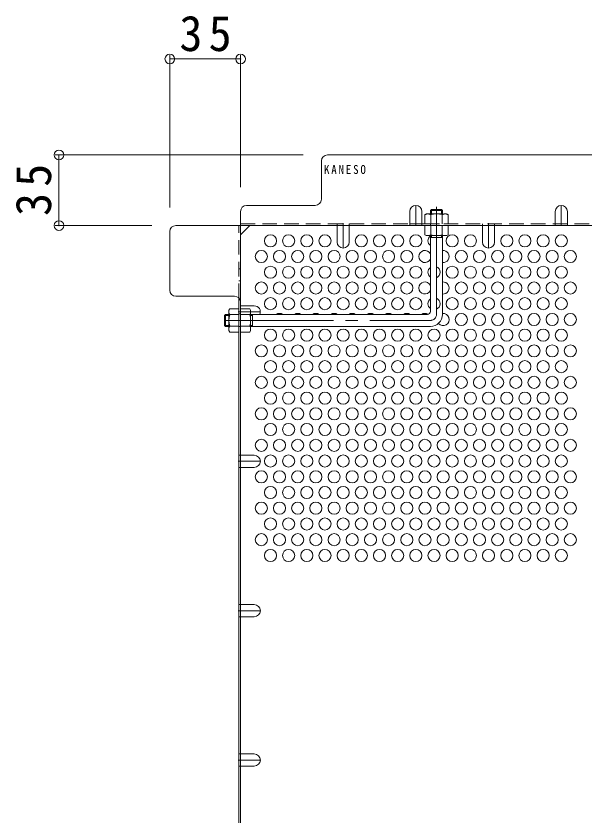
# Model space of a CAD drawing. Units: millimetres at full size, sheet at 1:6; details may follow other scales. Extents: x -1077 to 1135, y -797 to 726.
# Drawn here: x -878.3 to -597.1, y 320.3 to 716.2 of the extents above; entities that cross this region are included whole.
import ezdxf

# ---------------------------------------------------------------- set-up
doc = ezdxf.new("R2010")
doc.units = ezdxf.units.MM
doc.header["$LTSCALE"] = 6
doc.header["$PDMODE"] = 32
doc.header["$PDSIZE"] = 4.8
for name, pattern in [('CHAIN1', [8, 5, -1, 1, -1]), ('CHAIN2', [12, 9, -1, 1, -1]), ('DASHED1', [1.8, 1.2, -0.6])]:
    doc.linetypes.add(name, pattern=pattern)
for name, color, linetype, lineweight in [('0-1_躯体', 3, 'Continuous', 9), ('0-4_その他', 7, 'Continuous', 9), ('0-5_寸法', 7, 'Continuous', 9), ('0-6_ハッチ', 2, 'Continuous', 9), ('0-7', 2, 'Continuous', 9), ('0-8', 2, 'Continuous', 9), ('0-B', 2, 'Continuous', 9)]:
    doc.layers.add(name, color=color, linetype=linetype, lineweight=lineweight)
doc.styles.add('ＭＳ ゴシック', font='')
doc.styles.get('ＭＳ ゴシック').set_extended_font_data('MS Gothic')

msp = doc.modelspace()

# ---------------------------------------------------------------- linework, layer by layer
at = {"layer": '0-1_躯体', "linetype": 'CHAIN2'}
for p, q in [((-670.132, 568.334), (-670.132, 621.567)), ((-775.132, 565.334), (-673.132, 565.334))]:
    msp.add_line(p, q, dxfattribs=at)
at = {"layer": '0-1_躯体', "linetype": 'DASHED1'}
for p, q in [((-673.132, 619.834), (-672.632, 620.334)), ((-667.132, 619.834), (-673.132, 619.834)), ((-673.132, 619.834), (-673.132, 618.134)), ((-667.632, 620.334), (-672.632, 620.334)), ((-672.632, 618.134), (-672.632, 620.334)), ((-667.132, 619.834), (-667.632, 620.334)), ((-667.632, 618.134), (-667.632, 620.334)), ((-667.132, 619.834), (-667.132, 618.134))]:
    msp.add_line(p, q, dxfattribs=at)
at = {"layer": '0-1_躯体'}
for p, q in [((-673.132, 569.834), (-673.132, 607.334)), ((-667.132, 606.334), (-673.132, 606.334)), ((-672.632, 606.334), (-672.632, 607.334)), ((-667.632, 606.334), (-667.632, 607.334)), ((-667.132, 568.334), (-667.132, 607.334)), ((-774.632, 568.334), (-775.132, 567.834)), ((-775.132, 567.834), (-775.132, 562.834)), ((-772.932, 567.834), (-775.132, 567.834)), ((-774.632, 568.334), (-774.632, 562.334)), ((-774.632, 568.334), (-772.932, 568.334)), ((-762.132, 568.334), (-674.632, 568.334)), ((-761.132, 567.834), (-762.132, 567.834)), ((-761.132, 568.334), (-761.132, 562.334)), ((-774.632, 562.334), (-775.132, 562.834)), ((-772.932, 562.834), (-775.132, 562.834)), ((-774.632, 562.334), (-772.932, 562.334)), ((-761.132, 562.834), (-762.132, 562.834)), ((-762.132, 562.334), (-673.132, 562.334))]:
    msp.add_line(p, q, dxfattribs=at)
for centre, radius in [((-674.632, 569.834), 1.5), ((-673.132, 568.334), 6)]:
    msp.add_arc(centre, radius, 270, 0, dxfattribs=at)
at = {"layer": '0-1_躯体', "linetype": 'CHAIN2'}
msp.add_arc((-673.132, 568.334), 3, 270, 0, dxfattribs=at)
at = {"layer": '0-4_その他'}
for p, q in [((-802.135, 696.688), (-802.135, 621.334)), ((-802.135, 694.888), (-767.132, 694.888)), ((-767.132, 696.688), (-767.132, 631.334)), ((-858.838, 647.334), (-736.131, 647.334)), ((-857.038, 647.334), (-857.038, 612.334)), ((-858.838, 612.334), (-811.135, 612.334))]:
    msp.add_line(p, q, dxfattribs=at)
for p in [(-802.135, 694.888), (-767.132, 694.888), (-857.038, 647.334), (-857.038, 612.334)]:
    msp.add_point(p, dxfattribs=at)
at = {"layer": '0-6_ハッチ'}
for centre in [(-752.332, 604.786), (-743.332, 604.786), (-734.332, 604.786), (-725.332, 604.786), (-707.332, 604.786), (-698.332, 604.786), (-689.332, 604.786), (-680.332, 604.786), (-662.332, 604.786), (-653.332, 604.786), (-635.332, 604.786), (-626.332, 604.786), (-617.332, 604.786), (-608.332, 604.786), (-756.832, 596.991), (-747.832, 596.991), (-738.832, 596.991), (-729.832, 596.991), (-720.832, 596.991), (-711.832, 596.991), (-702.832, 596.991), (-693.832, 596.991), (-684.832, 596.991), (-657.832, 596.991), (-648.832, 596.991), (-639.832, 596.991), (-630.832, 596.991), (-621.832, 596.991), (-612.832, 596.991), (-603.832, 596.991), (-752.332, 589.197), (-743.332, 589.197), (-734.332, 589.197), (-725.332, 589.197), (-716.332, 589.197), (-707.332, 589.197), (-698.332, 589.197), (-689.332, 589.197), (-680.332, 589.197), (-662.332, 589.197), (-653.332, 589.197), (-644.332, 589.197), (-635.332, 589.197), (-626.332, 589.197), (-617.332, 589.197), (-608.332, 589.197), (-756.832, 581.403), (-747.832, 581.403), (-738.832, 581.403), (-729.832, 581.403), (-720.832, 581.403), (-711.832, 581.403), (-702.832, 581.403), (-693.832, 581.403), (-684.832, 581.403), (-657.832, 581.403), (-648.832, 581.403), (-639.832, 581.403), (-630.832, 581.403), (-621.832, 581.403), (-612.832, 581.403), (-603.832, 581.403), (-752.332, 573.609), (-743.332, 573.609), (-734.332, 573.609), (-725.332, 573.609), (-716.332, 573.609), (-707.332, 573.609), (-698.332, 573.609), (-689.332, 573.609), (-680.332, 573.609), (-662.332, 573.609), (-653.332, 573.609), (-644.332, 573.609), (-635.332, 573.609), (-626.332, 573.609), (-617.332, 573.609), (-608.332, 573.609), (-657.832, 565.814), (-648.832, 565.814), (-639.832, 565.814), (-630.832, 565.814), (-621.832, 565.814), (-612.832, 565.814), (-603.832, 565.814), (-752.332, 558.02), (-743.332, 558.02), (-734.332, 558.02), (-725.332, 558.02), (-716.332, 558.02), (-707.332, 558.02), (-698.332, 558.02), (-689.332, 558.02), (-680.332, 558.02), (-671.332, 558.02), (-662.332, 558.02), (-653.332, 558.02), (-644.332, 558.02), (-635.332, 558.02), (-626.332, 558.02), (-617.332, 558.02), (-608.332, 558.02), (-756.832, 550.226), (-747.832, 550.226), (-738.832, 550.226), (-729.832, 550.226), (-720.832, 550.226), (-711.832, 550.226), (-702.832, 550.226), (-693.832, 550.226), (-684.832, 550.226), (-675.832, 550.226), (-666.832, 550.226), (-657.832, 550.226), (-648.832, 550.226), (-639.832, 550.226), (-630.832, 550.226), (-621.832, 550.226), (-612.832, 550.226), (-603.832, 550.226), (-752.332, 542.432), (-743.332, 542.432), (-734.332, 542.432), (-725.332, 542.432), (-716.332, 542.432), (-707.332, 542.432), (-698.332, 542.432), (-689.332, 542.432), (-680.332, 542.432), (-671.332, 542.432), (-662.332, 542.432), (-653.332, 542.432), (-644.332, 542.432), (-635.332, 542.432), (-626.332, 542.432), (-617.332, 542.432), (-608.332, 542.432), (-756.832, 534.637), (-747.832, 534.637), (-738.832, 534.637), (-729.832, 534.637), (-720.832, 534.637), (-711.832, 534.637), (-702.832, 534.637), (-693.832, 534.637), (-684.832, 534.637), (-675.832, 534.637), (-666.832, 534.637), (-657.832, 534.637), (-648.832, 534.637), (-639.832, 534.637), (-630.832, 534.637), (-621.832, 534.637), (-612.832, 534.637), (-603.832, 534.637), (-752.332, 526.843), (-743.332, 526.843), (-734.332, 526.843), (-725.332, 526.843), (-716.332, 526.843), (-707.332, 526.843), (-698.332, 526.843), (-689.332, 526.843), (-680.332, 526.843), (-671.332, 526.843), (-662.332, 526.843), (-653.332, 526.843), (-644.332, 526.843), (-635.332, 526.843), (-626.332, 526.843), (-617.332, 526.843), (-608.332, 526.843), (-756.832, 519.049), (-747.832, 519.049), (-738.832, 519.049), (-729.832, 519.049), (-720.832, 519.049), (-711.832, 519.049), (-702.832, 519.049), (-693.832, 519.049), (-684.832, 519.049), (-675.832, 519.049), (-666.832, 519.049), (-657.832, 519.049), (-648.832, 519.049), (-639.832, 519.049), (-630.832, 519.049), (-621.832, 519.049), (-612.832, 519.049), (-603.832, 519.049), (-752.332, 511.255), (-743.332, 511.255), (-734.332, 511.255), (-725.332, 511.255), (-716.332, 511.255), (-707.332, 511.255), (-698.332, 511.255), (-689.332, 511.255), (-680.332, 511.255), (-671.332, 511.255), (-662.332, 511.255), (-653.332, 511.255), (-644.332, 511.255), (-635.332, 511.255), (-626.332, 511.255), (-617.332, 511.255), (-608.332, 511.255), (-756.832, 503.461), (-747.832, 503.461), (-738.832, 503.461), (-729.832, 503.461), (-720.832, 503.461), (-711.832, 503.461), (-702.832, 503.461), (-693.832, 503.461), (-684.832, 503.461), (-675.832, 503.461), (-666.832, 503.461), (-657.832, 503.461), (-648.832, 503.461), (-639.832, 503.461), (-630.832, 503.461), (-621.832, 503.461), (-612.832, 503.461), (-603.832, 503.461), (-752.332, 495.666), (-743.332, 495.666), (-734.332, 495.666), (-725.332, 495.666), (-716.332, 495.666), (-707.332, 495.666), (-698.332, 495.666), (-689.332, 495.666), (-680.332, 495.666), (-671.332, 495.666), (-662.332, 495.666), (-653.332, 495.666), (-644.332, 495.666), (-635.332, 495.666), (-626.332, 495.666), (-617.332, 495.666), (-608.332, 495.666), (-756.832, 487.872), (-747.832, 487.872), (-738.832, 487.872), (-729.832, 487.872), (-720.832, 487.872), (-711.832, 487.872), (-702.832, 487.872), (-693.832, 487.872), (-684.832, 487.872), (-675.832, 487.872), (-666.832, 487.872), (-657.832, 487.872), (-648.832, 487.872), (-639.832, 487.872), (-630.832, 487.872), (-621.832, 487.872), (-612.832, 487.872), (-603.832, 487.872), (-752.332, 480.078), (-743.332, 480.078), (-734.332, 480.078), (-725.332, 480.078), (-716.332, 480.078), (-707.332, 480.078), (-698.332, 480.078), (-689.332, 480.078), (-680.332, 480.078), (-671.332, 480.078), (-662.332, 480.078), (-653.332, 480.078), (-644.332, 480.078), (-635.332, 480.078), (-626.332, 480.078), (-617.332, 480.078), (-608.332, 480.078), (-756.832, 472.284), (-747.832, 472.284), (-738.832, 472.284), (-729.832, 472.284), (-720.832, 472.284), (-711.832, 472.284), (-702.832, 472.284), (-693.832, 472.284), (-684.832, 472.284), (-675.832, 472.284), (-666.832, 472.284), (-657.832, 472.284), (-648.832, 472.284), (-639.832, 472.284), (-630.832, 472.284), (-621.832, 472.284), (-612.832, 472.284), (-603.832, 472.284), (-752.332, 464.489), (-743.332, 464.489), (-734.332, 464.489), (-725.332, 464.489), (-716.332, 464.489), (-707.332, 464.489), (-698.332, 464.489), (-689.332, 464.489), (-680.332, 464.489), (-671.332, 464.489), (-662.332, 464.489), (-653.332, 464.489), (-644.332, 464.489), (-635.332, 464.489), (-626.332, 464.489), (-617.332, 464.489), (-608.332, 464.489), (-756.832, 456.695), (-747.832, 456.695), (-738.832, 456.695), (-729.832, 456.695), (-720.832, 456.695), (-711.832, 456.695), (-702.832, 456.695), (-693.832, 456.695), (-684.832, 456.695), (-675.832, 456.695), (-666.832, 456.695), (-657.832, 456.695), (-648.832, 456.695), (-639.832, 456.695), (-630.832, 456.695), (-621.832, 456.695), (-612.832, 456.695), (-603.832, 456.695), (-752.332, 448.901), (-743.332, 448.901), (-734.332, 448.901), (-725.332, 448.901), (-716.332, 448.901), (-707.332, 448.901), (-698.332, 448.901), (-689.332, 448.901), (-680.332, 448.901), (-671.332, 448.901), (-662.332, 448.901), (-653.332, 448.901), (-644.332, 448.901), (-635.332, 448.901), (-626.332, 448.901), (-617.332, 448.901), (-608.332, 448.901)]:
    msp.add_circle(centre, 3, dxfattribs=at)
for centre, start, end in [((-671.332, 604.786), 126.8699, 233.1301), ((-675.832, 596.991), 25.84193, 334.15807), ((-666.832, 596.991), 264.26083, 95.73917), ((-671.332, 589.197), 126.8699, 233.1301), ((-671.332, 589.197), 293.57818, 66.42182), ((-675.832, 581.403), 25.84193, 334.15807), ((-666.832, 581.403), 264.26083, 95.73917), ((-671.332, 573.609), 126.8699, 233.1301), ((-671.332, 573.609), 293.57818, 66.42182), ((-747.832, 565.814), 57.13732, 122.86268), ((-738.832, 565.814), 57.13732, 122.86268), ((-729.832, 565.814), 57.13732, 122.86268), ((-720.832, 565.814), 57.13732, 122.86268), ((-711.832, 565.814), 57.13732, 122.86268), ((-702.832, 565.814), 57.13732, 122.86268), ((-693.832, 565.814), 57.13732, 122.86268), ((-684.832, 565.814), 57.13732, 122.86268), ((-675.832, 565.814), 58.70075, 122.86268), ((-666.832, 565.814), 220.31546, 95.73917)]:
    msp.add_arc(centre, 3, start, end, dxfattribs=at)
at = {"layer": '0-7'}
for p, q in [((-528.832, 647.334), (-724.131, 647.334)), ((-727.131, 625.334), (-727.131, 644.334)), ((-764.132, 622.334), (-730.131, 622.334)), ((-767.132, 619.334), (-767.132, -72.273)), ((-799.135, 612.334), (-57.528, 612.334)), ((-767.132, 607.722), (-762.519, 612.334)), ((-683.332, 613.134), (-677.332, 613.134)), ((-611.332, 613.134), (-605.332, 613.134)), ((-802.135, 580.333), (-802.135, 609.334)), ((-770.132, 577.333), (-799.135, 577.333)), ((-767.932, 576.373), (-767.932, 291.992))]:
    msp.add_line(p, q, dxfattribs=at)
at = {"layer": '0-7', "linetype": 'DASHED1'}
for p, q in [((-767.932, 576.373), (-767.932, 612.334)), ((-767.132, 613.134), (-683.332, 613.134)), ((-719.332, 612.334), (-719.332, 613.134)), ((-713.332, 612.334), (-713.332, 613.134)), ((-677.332, 613.134), (-179.332, 613.134)), ((-673.132, 612.334), (-673.132, 613.134)), ((-647.332, 612.334), (-647.332, 613.134)), ((-641.332, 612.334), (-641.332, 613.134)), ((-767.132, 590.872), (-767.932, 590.872)), ((-767.132, 584.872), (-767.932, 584.872)), ((-767.932, 568.534), (-767.132, 568.534)), ((-767.932, 562.334), (-767.132, 562.334)), ((-767.132, 498.532), (-767.932, 498.532)), ((-767.132, 492.532), (-767.932, 492.532)), ((-767.132, 424.532), (-767.932, 424.532)), ((-767.132, 418.532), (-767.932, 418.532)), ((-767.132, 350.532), (-767.932, 350.532)), ((-767.132, 344.532), (-767.932, 344.532))]:
    msp.add_line(p, q, dxfattribs=at)
at = {"layer": '0-7'}
for centre, start, end in [((-724.131, 644.334), 90, 180), ((-764.132, 619.334), 90, 180), ((-730.131, 625.334), 270, 0), ((-799.135, 609.334), 90, 180), ((-799.135, 580.333), 180, 270), ((-770.132, 574.333), 0, 90)]:
    msp.add_arc(centre, 3, start, end, dxfattribs=at)
at = {"layer": '0-8', "linetype": 'CHAIN1'}
for p, q in [((-680.332, 612.334), (-680.332, 622.334)), ((-608.332, 612.334), (-608.332, 622.334)), ((-716.332, 613.534), (-716.332, 601.184)), ((-644.332, 613.534), (-644.332, 601.184)), ((-768.332, 569.532), (-757.332, 569.532)), ((-768.332, 495.532), (-757.332, 495.532)), ((-768.332, 421.532), (-757.332, 421.532)), ((-768.332, 347.532), (-757.332, 347.532))]:
    msp.add_line(p, q, dxfattribs=at)
at = {"layer": '0-8'}
for p, q in [((-683.332, 619.334), (-683.332, 612.334)), ((-677.332, 619.334), (-677.332, 612.334)), ((-611.332, 619.334), (-611.332, 612.334)), ((-605.332, 619.334), (-605.332, 612.334)), ((-719.332, 604.184), (-719.332, 612.334)), ((-713.332, 604.184), (-713.332, 612.334)), ((-647.332, 604.184), (-647.332, 612.334)), ((-641.332, 604.184), (-641.332, 612.334)), ((-760.332, 572.532), (-767.132, 572.532)), ((-760.332, 498.532), (-767.132, 498.532)), ((-760.332, 492.532), (-767.132, 492.532)), ((-760.332, 424.532), (-767.132, 424.532)), ((-760.332, 418.532), (-767.132, 418.532)), ((-760.332, 350.532), (-767.132, 350.532)), ((-760.332, 344.532), (-767.132, 344.532))]:
    msp.add_line(p, q, dxfattribs=at)
for centre, start, end in [((-680.332, 619.334), 0, 180), ((-608.332, 619.334), 0, 180), ((-716.332, 604.184), 180, 0), ((-644.332, 604.184), 180, 0), ((-760.332, 569.532), 336.47035, 90), ((-760.332, 495.532), 270, 90), ((-760.332, 421.532), 270, 90), ((-760.332, 347.532), 270, 90)]:
    msp.add_arc(centre, 3, start, end, dxfattribs=at)
at = {"layer": '0-B', "linetype": 'DASHED1'}
for p, q in [((-675.132, 618.134), (-675.882, 617.701)), ((-675.882, 613.134), (-675.882, 617.701)), ((-675.132, 618.134), (-665.132, 618.134)), ((-672.995, 617.701), (-672.995, 613.134)), ((-667.268, 617.701), (-667.268, 613.134)), ((-665.132, 618.134), (-664.382, 617.701)), ((-664.382, 613.134), (-664.382, 617.701)), ((-675.882, 613.134), (-664.382, 613.134))]:
    msp.add_line(p, q, dxfattribs=at)
at = {"layer": '0-B'}
for p, q in [((-664.382, 612.334), (-675.882, 612.334)), ((-675.882, 612.334), (-675.882, 607.767)), ((-672.995, 607.767), (-672.995, 612.334)), ((-667.268, 607.767), (-667.268, 612.334)), ((-664.382, 612.334), (-664.382, 607.767)), ((-675.132, 607.334), (-675.882, 607.767)), ((-665.132, 607.334), (-675.132, 607.334)), ((-665.132, 607.334), (-664.382, 607.767)), ((-772.932, 570.334), (-772.499, 571.084)), ((-772.932, 570.334), (-772.932, 560.334)), ((-767.932, 571.084), (-772.499, 571.084)), ((-767.932, 571.084), (-767.932, 559.584)), ((-767.132, 571.084), (-767.132, 559.584)), ((-767.132, 571.084), (-762.565, 571.084)), ((-762.132, 570.334), (-762.565, 571.084)), ((-762.132, 570.334), (-762.132, 560.334)), ((-772.499, 568.198), (-767.932, 568.198)), ((-762.565, 568.198), (-767.132, 568.198)), ((-772.499, 562.471), (-767.932, 562.471)), ((-762.565, 562.471), (-767.132, 562.471)), ((-772.932, 560.334), (-772.499, 559.584)), ((-767.932, 559.584), (-772.499, 559.584)), ((-767.132, 559.584), (-762.565, 559.584)), ((-762.132, 560.334), (-762.565, 559.584))]:
    msp.add_line(p, q, dxfattribs=at)
at = {"layer": '0-B', "linetype": 'DASHED1'}
for centre, radius, start, end in [((-674.237, 614.852), 3.29, 93.92075, 120), ((-674.472, 615.399), 2.735, 57.31491, 89.78969), ((-670.132, 608.452), 9.683, 72.79973, 107.20026), ((-665.791, 615.399), 2.735, 90.2103, 122.68507), ((-666.026, 614.852), 3.29, 59.99998, 86.07924)]:
    msp.add_arc(centre, radius, start, end, dxfattribs=at)
at = {"layer": '0-B'}
for centre, radius, start, end in [((-674.237, 610.616), 3.29, 239.99998, 266.07924), ((-674.472, 610.069), 2.735, 270.2103, 302.68507), ((-670.132, 617.017), 9.683, 252.79973, 287.20026), ((-665.791, 610.069), 2.735, 237.31491, 269.78969), ((-666.026, 610.616), 3.29, 273.92075, 300), ((-769.65, 569.439), 3.29, 150, 176.07925), ((-765.414, 569.439), 3.29, 3.92075, 30), ((-770.197, 569.674), 2.735, 180.21031, 212.68509), ((-763.249, 565.334), 9.683, 162.79974, 197.20027), ((-764.866, 569.674), 2.735, 327.31491, 359.78969), ((-771.814, 565.334), 9.683, 342.79973, 17.20026), ((-770.197, 560.994), 2.735, 147.31493, 179.7897), ((-764.866, 560.994), 2.735, 0.2103, 32.68507), ((-769.65, 561.229), 3.29, 183.92076, 210.00002), ((-765.414, 561.229), 3.29, 329.99998, 356.07924)]:
    msp.add_arc(centre, radius, start, end, dxfattribs=at)

# ---------------------------------------------------------------- texts
at = {"layer": '0-4_その他', "color": 2, "insert": (-797.383, 698.488), "char_height": 17.6, "attachment_point": 7, "style": 'ＭＳ ゴシック'}
msp.add_mtext('\\T1.27;\\W0.95;35', dxfattribs=at)
at = {"layer": '0-4_その他', "color": 2, "insert": (-860.638, 617.084), "char_height": 17.6, "attachment_point": 7, "rotation": 90, "style": 'ＭＳ ゴシック'}
msp.add_mtext('\\T1.27;\\W0.95;35', dxfattribs=at)
at = {"layer": '0-5_寸法', "color": 6, "insert": (-725.818, 637.834), "char_height": 4.399, "attachment_point": 7, "style": 'ＭＳ ゴシック'}
msp.add_mtext('\\T1.34;\\W0.9;KANESO', dxfattribs=at)

doc.saveas('drawing.dxf')
